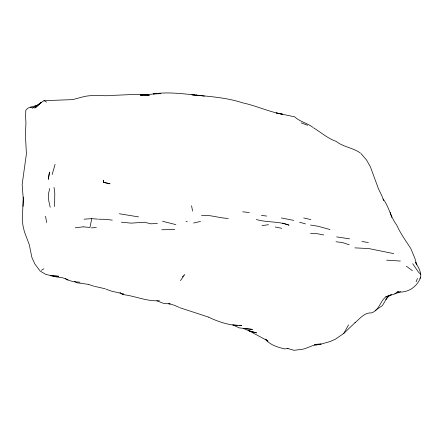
<?xml version="1.0" encoding="UTF-8"?>
<svg xmlns="http://www.w3.org/2000/svg" width="443" height="443" viewBox="0 0 443 443"><rect width="100%" height="100%" fill="white"/><g stroke="black" fill="none" stroke-linecap="round" stroke-linejoin="round"><path stroke-width="0.66" d="M23.058 206.394L23.363 197.057L22.277 218.925L22.903 225.227L24.365 231.639L29.293 244.719L31.902 257.499L34.919 264.106L40.125 271L45.585 274.322L56.206 276.881L62.385 277.722L68.1 279.644M54.594 206.571L54.794 193.087L54.035 187.422M354.954 322.809C359.666 318.827 364.489 312.415 371.273 312.919C379.18 310.748 379.944 301.351 385.892 296.788L394.851 293.875L397.321 291.92C407.698 293.211 416.924 287.097 420.606 277.539C421.575 272.041 418.186 267.101 415.689 262.466L416.641 264.936M97.621 219.13L91.729 218.654L89.973 227.469L83.24 226.827M49.71 188.535L48.32 194.577L48.774 200.856L50.181 207.258M52.169 174.481L55.093 164.342M416.16 281.715L417.444 278.453M348.519 324.918L343.79 333.418L335.345 339.211L330.251 341.503L320.981 344.106L312.37 345.756L304.922 348.669L302.303 349.289L293.991 350.302L287.38 348.392M103.524 182.344L109.953 183.779L103.524 182.344L103.258 180.185L103.357 181.957M180.439 280.607L184.797 274.51L182.234 276.897M34.781 108.181L41.481 102.272L43.968 100.672L72.597 99.625L81.578 97.244C92.155 93.988 103.125 96.629 113.868 95.334L136.245 94.348L149.341 95.228L140.243 94.99C147.203 95.345 153.954 93.196 160.914 93.689L153.256 93.91C168.03 91.723 183.053 93.75 197.805 95.323L195.828 95.145M419.759 278.387L420.606 277.539M343.79 333.418L355.507 322.205M35.457 107.699L41.481 102.272M23.291 199.488L22.15 184.454L26.397 153.898L25.439 135.109L25.943 122.733L25.572 116.465L25.816 110.274L27.549 108.402L30.058 107.184L32.649 108.009L41.265 102.527M41.432 270.28L43.923 268.746M375.105 310.515L382.425 305.604L387.332 297.314L385.859 299.352L388.716 296.378L391.341 294.661L385.892 296.788M32.649 108.009L37.212 105.445M119.964 292.463L122.567 294.545L123.824 293.98L111.586 291.162L105.927 289.174M394.851 293.875L400.627 291.66M30.29 107.195L37.782 105.124M193.591 223.034L200.518 221.428M288.083 348.392L284.843 348.973C277.628 347.207 270.208 345.125 265.285 339.105M262.034 225.631L268.524 224.69M397.321 291.92L398.639 291.749M75.205 227.818L83.168 226.833M91.33 227.885L96.319 227.508M84.07 219.169L91.729 218.654M174.763 229.457L161.717 229.795M157.459 223.449L150.947 223.826L144.346 222.225L131.327 223.139L121.354 222.192M201.526 215.558C210.608 214.528 219.241 218.283 228.272 218.349M98.529 219.213L105.689 219.313L112.278 220.138M140.243 94.99L142.807 95.051M159.469 300.731C146.661 301.611 135.087 295.874 122.567 294.545M386.595 260.146L400.356 261.054M310.554 233.267L317.415 233.743L323.706 234.94M80.006 282.174L73.455 281.72L66.832 279.749L65.271 278.558M233.311 324.918L237.221 325.223M239.176 325.372L241.778 325.572C230.249 325.793 219.041 322.15 208.753 317.216M354.887 247.87L368.82 248.567L393.761 253.623M194.516 95.023L191.88 94.785C208.902 96.419 226.163 97.443 242.515 102.804L242.775 102.87C256.359 105.761 268.99 111.885 282.717 114.25L276.332 112.976L294.617 116.797C299.789 121.759 307.215 123.06 312.902 127.324M204.428 96.098L196.459 95.162L197.805 95.323M242.731 211.782L249.348 212.562M266.725 216.068L261.387 215.376M336.01 241.74L342.577 242.587L349.206 244.796M88.074 284.312L77.475 282.872L74.452 281.56M282.435 223.111L289.024 225.166C278.547 221.051 267.057 222.724 256.331 219.506M119.339 213.753L138.565 216.898M361.914 241.529L368.382 242.498M349.555 238.855L336.636 236.889M281.322 217.95L293.809 220.398M275.158 226.993L281.748 228.295M310.543 225.066L318.107 226.262L329.985 229.535M105.279 288.786L94.503 286.339M303.66 217.956L310.897 219.601M175.871 224.618L162.542 221.284M186.06 221.445L187.334 221.793M299.59 222.231L305.509 223.892M249.365 330.788L256.58 332.887L249.979 331.242L243.323 328.446L252.455 329.387L239.325 327.892L232.658 324.869M301.113 122.844L307.58 125.319M208.719 317.16L179.991 307.769M88.251 284.373L93.833 286.172M156.916 300.83L163.561 303.372L170.118 303.948L168.827 303.599L174.664 305.365L179.354 307.514M248.706 330.594L268.021 341.032L265.866 339.465M360.286 152.962C352.96 147.669 343.247 147.065 336.237 141.417C327.698 138.443 321.02 132.396 313.456 127.783M43.968 100.672L46.593 102.15M406.386 266.199L412.411 270.717M420.85 274.223L418.508 272.157L412.71 263.735M360.907 153.433L366.516 159.984L370.342 166.701L378.427 188.696L381.921 195.956L383.666 200.707M383.167 198.99C389.198 207.069 390.576 217.197 396.756 225.16C400.538 233.533 405.799 240.881 410.799 248.512L414.809 258.125L416.641 264.582M390.133 212.335L391.728 217.519M191.548 205.751L192.594 211.051M45.507 216.223L46.698 222.596M49.505 172.133L48.298 179.254L49.505 172.133M320.937 344.095L314.464 344.433L320.981 344.106M58.736 276.277L50.364 275.668L58.736 276.277"/></g></svg>
